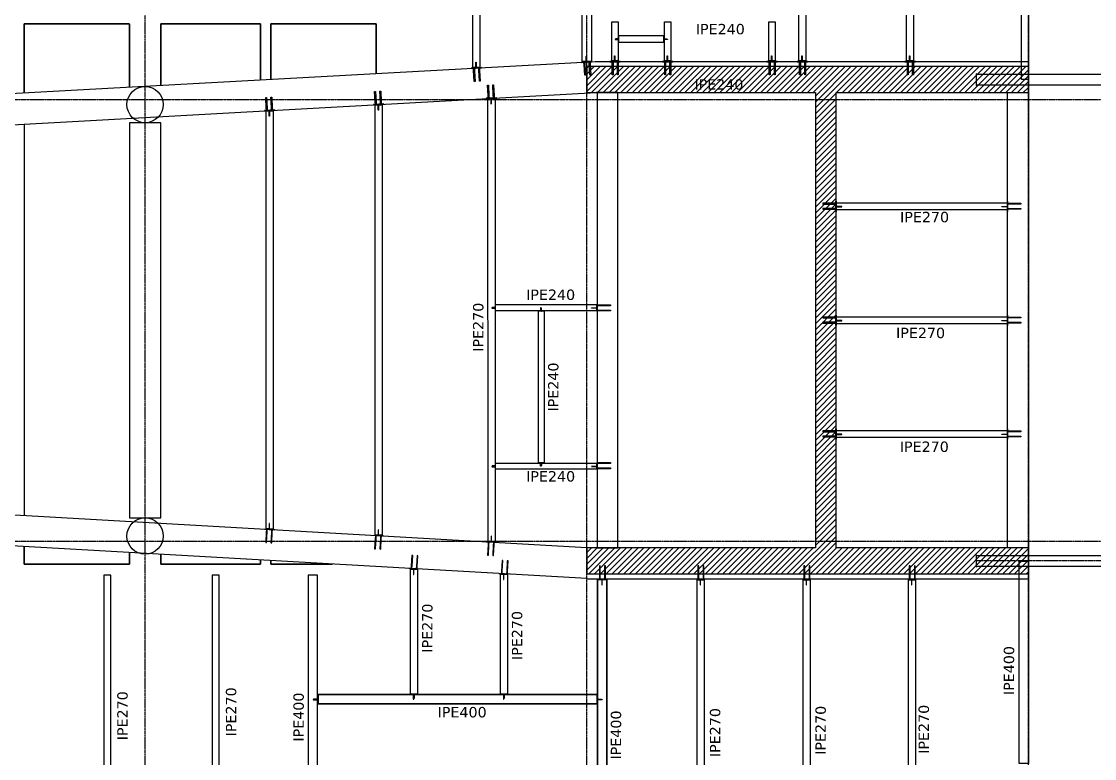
# Model space of a CAD drawing. Header units: millimetres. Extents: x -12345 to 95575, y -10708 to 31862.
# Drawn here: x 48620 to 69274, y 4320 to 18498 of the extents above; entities that cross this region are included whole.
import ezdxf
from ezdxf.enums import TextEntityAlignment as Align

# ---------------------------------------------------------------- set-up
doc = ezdxf.new("R2010")
doc.units = ezdxf.units.MM
doc.header["$LTSCALE"] = 0.95
doc.linetypes.add('DXK_LINE_DOT3', pattern=[5.9187, 2.979, -0.9799, 0.9799, -0.9799])
for name, color, linetype, lineweight in [('E_COLUMNAS-1', 1, 'Continuous', 25), ('E_MUROS-1', 2, 'Continuous', 35), ('E_TEXTO', 3, 'Continuous', 9), ('E_VIGAS-1', 5, 'Continuous', 25), ('HCB_VIGAS', 4, 'Continuous', 25), ('S-STRS', 31, 'Continuous', 9)]:
    doc.layers.add(name, color=color, linetype=linetype, lineweight=lineweight)
for name, color, linetype in [('HCB-ACH_PANT', 253, 'Continuous'), ('HCB-EJES', 1, 'Continuous'), ('HCB-PLATINAS', 5, 'Continuous'), ('HCB_PANTALLAS', 6, 'Continuous')]:
    doc.layers.add(name, color=color, linetype=linetype)
doc.styles.add('VERDANA', font='verdana.ttf')

msp = doc.modelspace()

# ---------------------------------------------------------------- hatches: boundary and pattern name
at = {"layer": 'HCB-ACH_PANT'}
h = msp.add_hatch(dxfattribs=at)
h.set_pattern_fill('ANSI31', color=256, scale=25)
h.set_pattern_definition([(45, (-13332.36, -5955.66), (-56.1266, 56.1266), [])])
h.paths.add_polyline_path([(59500.2, 8370.1), (59500.2, 7870.1), (68000.2, 7870.1), (68000.2, 8370.1), (64300.2, 8370.1), (64300.2, 17130.1), (68000.2, 17130.1), (68000.2, 17630.1), (59500.2, 17630.1), (59500.2, 17130.1), (63900.2, 17130.1), (63900.2, 8370.1)])

# ---------------------------------------------------------------- linework, layer by layer
at = {"layer": 'E_COLUMNAS-1'}
for centre in [(51000, 16900), (51000, 8600)]:
    msp.add_circle(centre, 350, dxfattribs=at)
at = {"layer": 'E_MUROS-1'}
for p, q in [((48675.2, 18450), (48675.2, 17125.6)), ((50700.2, 18450), (48675.2, 18450)), ((50700.2, 17237), (50700.2, 18447.8)), ((51300.2, 18450), (51300.2, 18400)), ((53220.2, 18450), (51300.2, 18450)), ((51300.2, 18400), (51300.2, 17270)), ((53220.2, 18400), (53220.2, 18450)), ((53220.2, 17375.7), (53220.2, 18400)), ((53420.2, 18450), (53420.2, 18400)), ((54327.7, 18450), (53420.2, 18450)), ((53420.2, 18400), (53420.2, 17386.7)), ((55450.1, 18450), (54327.7, 18450)), ((55450.1, 17498.4), (55450.1, 18450)), ((48675.2, 8395.3), (48675.2, 8108.1)), ((50700.2, 8108.1), (50700.2, 8280.2)), ((48675.2, 8108.1), (48675.2, 8058.1)), ((48675.2, 8058.1), (50700.2, 8058.1)), ((50700.2, 8058.1), (50700.2, 8108.1)), ((51300.2, 8246.1), (51300.2, 8108.1)), ((51300.2, 8108.1), (51300.2, 8058.1)), ((51300.2, 8058.1), (53220.2, 8058.1)), ((53220.2, 8108.1), (53220.2, 8136.9)), ((53220.2, 8058.1), (53220.2, 8108.1)), ((53420.2, 8125.6), (53420.2, 8108.1)), ((53420.2, 8108.1), (53420.2, 8058.1)), ((53420.2, 8058.1), (54327.7, 8058.1)), ((54327.7, 8058.1), (54607.4, 8058.1))]:
    msp.add_line(p, q, dxfattribs=at)
at = {"layer": 'E_VIGAS-1', "color": 30, "true_color": 0xf26722}
msp.add_lwpolyline([(51300.2, 8950), (51300.2, 16550), (50700.2, 16550), (50700.2, 8950), (51300.2, 8950)], dxfattribs=at)
at = {"layer": 'HCB-EJES', "linetype": 'DXK_LINE_DOT3'}
for p, q in [((51000, -3906.8), (51000, 29407)), ((59500, -3906.8), (59500, 29407)), ((68000, -3906.8), (68000, 29407)), ((-10844.5, 17000), (94075, 17000)), ((-10844.5, 8500), (94075, 8500))]:
    msp.add_line(p, q, dxfattribs=at)
msp.add_lwpolyline([(90118.8, 7201), (89199.8, 8120), (67000, 8120)], dxfattribs=at)
at = {"layer": 'HCB-PLATINAS', "color": 4}
for points in [[(57274.4, 17592.4), (57474.1, 17603.8), (57473.7, 17609.7), (57274, 17598.4)], [(59400.5, 17709.8), (59600.2, 17720.8), (59599.9, 17726.7), (59400.2, 17715.8)], [(59944.1, 17724.2), (60144.1, 17724.2), (60144.1, 17730.2), (59944.1, 17730.2)], [(60955.8, 17724.2), (61155.8, 17724.2), (61155.8, 17730.2), (60955.8, 17730.2)], [(62967.5, 17724.2), (63167.5, 17724.2), (63167.5, 17730.2), (62967.5, 17730.2)], [(63548.9, 17724.2), (63748.9, 17724.2), (63748.9, 17730.2), (63548.9, 17730.2)], [(65624.4, 17724.2), (65824.4, 17724.2), (65824.4, 17730.2), (65624.4, 17730.2)], [(57766.4, 17031), (57566.7, 17019.6), (57567, 17013.6), (57766.7, 17025)], [(53496.9, 16796.2), (53297.2, 16784.8), (53297.5, 16778.9), (53497.2, 16790.2)], [(55594.2, 16911.4), (55394.5, 16900.1), (55394.9, 16894.1), (55594.6, 16905.4)], [(64294.2, 14840.2), (64294.2, 15040.2), (64300.2, 15040.2), (64300.2, 14840.2)], [(67606.2, 14840.2), (67606.2, 15040.2), (67600.2, 15040.2), (67600.2, 14840.2)], [(59706, 12893.4), (59706, 13093.4), (59700, 13093.4), (59700, 12893.4)], [(64294.2, 12650.2), (64294.2, 12850.2), (64300.2, 12850.2), (64300.2, 12650.2)], [(67606.2, 12650.2), (67606.2, 12850.2), (67600.2, 12850.2), (67600.2, 12650.2)], [(64294.2, 10460.2), (64294.2, 10660.2), (64300.2, 10660.2), (64300.2, 10460.2)], [(67606.2, 10460.2), (67606.2, 10660.2), (67600.2, 10660.2), (67600.2, 10460.2)], [(59706, 9849.4), (59706, 10049.4), (59700, 10049.4), (59700, 9849.4)], [(59706, 9849.4), (59706, 10049.4), (59700, 10049.4), (59700, 9849.4)], [(59706, 9849.4), (59706, 10049.4), (59700, 10049.4), (59700, 9849.4)], [(53496.9, 8716.2), (53297.2, 8727.5), (53297.5, 8733.5), (53497.2, 8722.1)], [(55594.2, 8596.9), (55394.5, 8608.3), (55394.9, 8614.3), (55594.6, 8602.9)], [(57766.4, 8473.4), (57566.7, 8484.8), (57567, 8490.8), (57766.7, 8479.4)], [(56073.9, 7980.7), (56273.6, 7969.4), (56273.2, 7963.4), (56073.6, 7974.8)], [(57810.6, 7882), (58010.3, 7870.6), (58009.9, 7864.7), (57810.3, 7876)], [(59698.6, 7776.2), (59898.6, 7776.2), (59898.6, 7770.2), (59698.6, 7770.2)], [(61592.6, 7776.2), (61792.6, 7776.2), (61792.6, 7770.2), (61592.6, 7770.2)], [(63632.6, 7776.3), (63832.6, 7776.3), (63832.6, 7770.3), (63632.6, 7770.3)], [(65660, 7776.3), (65860, 7776.3), (65860, 7770.3), (65660, 7770.3)]]:
    msp.add_lwpolyline(points, close=True, dxfattribs=at)
at = {"layer": 'HCB-PLATINAS', "color": 5}
for points in [[(57324.9, 17593.8), (57328.4, 17595.5), (57332.1, 17594.2), (57334.2, 17593.4), (57336.8, 17587.9), (57339, 17550.5), (57350.6, 17346.3), (57334.6, 17345.4), (57323, 17549.6), (57320.9, 17587), (57322.9, 17592.8)], [(57424.7, 17599.4), (57428.2, 17601.1), (57431.9, 17599.9), (57434, 17599.1), (57436.7, 17593.6), (57438.8, 17556.2), (57450.4, 17352), (57434.4, 17351.1), (57422.8, 17555.3), (57420.7, 17592.7), (57422.7, 17598.5)], [(59451, 17711), (59454.5, 17712.7), (59458.2, 17711.4), (59460.3, 17710.7), (59462.9, 17705.2), (59465, 17667.7), (59476.2, 17463.6), (59460.3, 17462.7), (59449, 17666.9), (59447, 17704.3), (59449, 17710.1)], [(59550.8, 17716.5), (59554.4, 17718.2), (59558.1, 17716.9), (59560.1, 17716.2), (59562.8, 17710.7), (59564.8, 17673.2), (59576.1, 17469.1), (59560.1, 17468.2), (59548.9, 17672.4), (59546.8, 17709.8), (59548.8, 17715.6)], [(59994.6, 17722.7), (59998.2, 17724.2), (60001.8, 17722.7), (60003.9, 17721.9), (60006.2, 17716.2), (60006.2, 17678.7), (60006.2, 17474.2), (59990.2, 17474.2), (59990.2, 17678.7), (59990.2, 17716.2), (59992.6, 17721.9)], [(60094.6, 17722.7), (60098.2, 17724.2), (60101.8, 17722.7), (60103.9, 17721.9), (60106.2, 17716.2), (60106.2, 17678.7), (60106.2, 17474.2), (60090.2, 17474.2), (60090.2, 17678.7), (60090.2, 17716.2), (60092.6, 17721.9)], [(61006.2, 17722.7), (61009.8, 17724.2), (61013.5, 17722.7), (61015.5, 17721.9), (61017.8, 17716.2), (61017.8, 17678.7), (61017.8, 17474.2), (61001.8, 17474.2), (61001.8, 17678.7), (61001.8, 17716.2), (61004.2, 17721.9)], [(61106.2, 17722.7), (61109.8, 17724.2), (61113.5, 17722.7), (61115.5, 17721.9), (61117.8, 17716.2), (61117.8, 17678.7), (61117.8, 17474.2), (61101.8, 17474.2), (61101.8, 17678.7), (61101.8, 17716.2), (61104.2, 17721.9)], [(63018, 17722.7), (63021.6, 17724.2), (63025.2, 17722.7), (63027.3, 17721.9), (63029.6, 17716.2), (63029.6, 17678.7), (63029.6, 17474.2), (63013.6, 17474.2), (63013.6, 17678.7), (63013.6, 17716.2), (63015.9, 17721.9)], [(63118, 17722.7), (63121.6, 17724.2), (63125.2, 17722.7), (63127.3, 17721.9), (63129.6, 17716.2), (63129.6, 17678.7), (63129.6, 17474.2), (63113.6, 17474.2), (63113.6, 17678.7), (63113.6, 17716.2), (63115.9, 17721.9)], [(63599.4, 17722.7), (63603, 17724.2), (63606.6, 17722.7), (63608.6, 17721.9), (63611, 17716.2), (63611, 17678.7), (63611, 17474.2), (63595, 17474.2), (63595, 17678.7), (63595, 17716.2), (63597.3, 17721.9)], [(63699.4, 17722.7), (63703, 17724.2), (63706.6, 17722.7), (63708.6, 17721.9), (63711, 17716.2), (63711, 17678.7), (63711, 17474.2), (63695, 17474.2), (63695, 17678.7), (63695, 17716.2), (63697.3, 17721.9)], [(65674.9, 17722.7), (65678.5, 17724.2), (65682.2, 17722.7), (65684.2, 17721.9), (65686.5, 17716.2), (65686.5, 17678.7), (65686.5, 17474.2), (65670.5, 17474.2), (65670.5, 17678.7), (65670.5, 17716.2), (65672.9, 17721.9)], [(65774.9, 17722.7), (65778.5, 17724.2), (65782.2, 17722.7), (65784.2, 17721.9), (65786.5, 17716.2), (65786.5, 17678.7), (65786.5, 17474.2), (65770.5, 17474.2), (65770.5, 17678.7), (65770.5, 17716.2), (65772.9, 17721.9)], [(55443.9, 16904.4), (55440.4, 16902.7), (55436.7, 16904), (55434.6, 16904.7), (55431.9, 16910.2), (55429.8, 16947.7), (55418.2, 17151.8), (55434.2, 17152.7), (55445.8, 16948.6), (55447.9, 16911.1), (55445.9, 16905.3)], [(55543.7, 16910.1), (55540.2, 16908.4), (55536.5, 16909.7), (55534.4, 16910.4), (55531.8, 16915.9), (55529.6, 16953.3), (55518, 17157.5), (55534, 17158.4), (55545.6, 16954.2), (55547.7, 16916.8), (55545.7, 16911)], [(57616.1, 17023.9), (57612.5, 17022.2), (57608.8, 17023.5), (57606.7, 17024.2), (57604.1, 17029.7), (57602, 17067.2), (57590.3, 17271.3), (57606.3, 17272.2), (57617.9, 17068.1), (57620.1, 17030.6), (57618, 17024.9)], [(57715.9, 17029.6), (57712.4, 17027.9), (57708.7, 17029.2), (57706.6, 17029.9), (57703.9, 17035.4), (57701.8, 17072.9), (57690.2, 17277), (57706.1, 17277.9), (57717.8, 17073.8), (57719.9, 17036.3), (57717.9, 17030.5)], [(53346.6, 16789.2), (53343, 16787.4), (53339.3, 16788.7), (53337.2, 16789.5), (53334.6, 16795), (53332.5, 16832.4), (53320.8, 17036.6), (53336.8, 17037.5), (53348.4, 16833.3), (53350.6, 16795.9), (53348.5, 16790.1)], [(53446.4, 16794.8), (53442.9, 16793.1), (53439.2, 16794.4), (53437.1, 16795.1), (53434.4, 16800.7), (53432.3, 16838.1), (53420.7, 17042.3), (53436.7, 17043.2), (53448.3, 16839), (53450.4, 16801.6), (53448.4, 16795.8)], [(64292.7, 14990.7), (64294.2, 14994.3), (64292.7, 14997.9), (64291.9, 15000), (64286.2, 15002.3), (64248.7, 15002.3), (64044.2, 15002.3), (64044.2, 14986.3), (64248.7, 14986.3), (64286.2, 14986.3), (64291.9, 14988.6)], [(64292.7, 14990.7), (64294.2, 14994.3), (64292.7, 14997.9), (64291.9, 15000), (64286.2, 15002.3), (64248.7, 15002.3), (64044.2, 15002.3), (64044.2, 14986.3), (64248.7, 14986.3), (64286.2, 14986.3), (64291.9, 14988.6)], [(64292.7, 14990.7), (64294.2, 14994.3), (64292.7, 14997.9), (64291.9, 15000), (64286.2, 15002.3), (64248.7, 15002.3), (64044.2, 15002.3), (64044.2, 14986.3), (64248.7, 14986.3), (64286.2, 14986.3), (64291.9, 14988.6)], [(64292.7, 14890.7), (64294.2, 14894.3), (64292.7, 14897.9), (64291.9, 14900), (64286.2, 14902.3), (64248.7, 14902.3), (64044.2, 14902.3), (64044.2, 14886.3), (64248.7, 14886.3), (64286.2, 14886.3), (64291.9, 14888.6)], [(64292.7, 14890.7), (64294.2, 14894.3), (64292.7, 14897.9), (64291.9, 14900), (64286.2, 14902.3), (64248.7, 14902.3), (64044.2, 14902.3), (64044.2, 14886.3), (64248.7, 14886.3), (64286.2, 14886.3), (64291.9, 14888.6)], [(64292.7, 14890.7), (64294.2, 14894.3), (64292.7, 14897.9), (64291.9, 14900), (64286.2, 14902.3), (64248.7, 14902.3), (64044.2, 14902.3), (64044.2, 14886.3), (64248.7, 14886.3), (64286.2, 14886.3), (64291.9, 14888.6)], [(67607.7, 14990.7), (67606.2, 14994.3), (67607.7, 14997.9), (67608.5, 15000), (67614.2, 15002.3), (67651.7, 15002.3), (67856.2, 15002.3), (67856.2, 14986.3), (67651.7, 14986.3), (67614.2, 14986.3), (67608.5, 14988.6)], [(67607.7, 14990.7), (67606.2, 14994.3), (67607.7, 14997.9), (67608.5, 15000), (67614.2, 15002.3), (67651.7, 15002.3), (67856.2, 15002.3), (67856.2, 14986.3), (67651.7, 14986.3), (67614.2, 14986.3), (67608.5, 14988.6)], [(67607.7, 14990.7), (67606.2, 14994.3), (67607.7, 14997.9), (67608.5, 15000), (67614.2, 15002.3), (67651.7, 15002.3), (67856.2, 15002.3), (67856.2, 14986.3), (67651.7, 14986.3), (67614.2, 14986.3), (67608.5, 14988.6)], [(67607.7, 14890.7), (67606.2, 14894.3), (67607.7, 14897.9), (67608.5, 14900), (67614.2, 14902.3), (67651.7, 14902.3), (67856.2, 14902.3), (67856.2, 14886.3), (67651.7, 14886.3), (67614.2, 14886.3), (67608.5, 14888.6)], [(67607.7, 14890.7), (67606.2, 14894.3), (67607.7, 14897.9), (67608.5, 14900), (67614.2, 14902.3), (67651.7, 14902.3), (67856.2, 14902.3), (67856.2, 14886.3), (67651.7, 14886.3), (67614.2, 14886.3), (67608.5, 14888.6)], [(67607.7, 14890.7), (67606.2, 14894.3), (67607.7, 14897.9), (67608.5, 14900), (67614.2, 14902.3), (67651.7, 14902.3), (67856.2, 14902.3), (67856.2, 14886.3), (67651.7, 14886.3), (67614.2, 14886.3), (67608.5, 14888.6)], [(59707.5, 13035), (59706, 13038.6), (59707.5, 13042.2), (59708.3, 13044.2), (59714, 13046.6), (59751.5, 13046.6), (59956, 13046.6), (59956, 13030.6), (59751.5, 13030.6), (59714, 13030.6), (59708.3, 13032.9)], [(59707.5, 13035), (59706, 13038.6), (59707.5, 13042.2), (59708.3, 13044.2), (59714, 13046.6), (59751.5, 13046.6), (59956, 13046.6), (59956, 13030.6), (59751.5, 13030.6), (59714, 13030.6), (59708.3, 13032.9)], [(59707.5, 13035), (59706, 13038.6), (59707.5, 13042.2), (59708.3, 13044.2), (59714, 13046.6), (59751.5, 13046.6), (59956, 13046.6), (59956, 13030.6), (59751.5, 13030.6), (59714, 13030.6), (59708.3, 13032.9)], [(59707.5, 12935), (59706, 12938.6), (59707.5, 12942.2), (59708.3, 12944.2), (59714, 12946.6), (59751.5, 12946.6), (59956, 12946.6), (59956, 12930.6), (59751.5, 12930.6), (59714, 12930.6), (59708.3, 12932.9)], [(59707.5, 12935), (59706, 12938.6), (59707.5, 12942.2), (59708.3, 12944.2), (59714, 12946.6), (59751.5, 12946.6), (59956, 12946.6), (59956, 12930.6), (59751.5, 12930.6), (59714, 12930.6), (59708.3, 12932.9)], [(59707.5, 12935), (59706, 12938.6), (59707.5, 12942.2), (59708.3, 12944.2), (59714, 12946.6), (59751.5, 12946.6), (59956, 12946.6), (59956, 12930.6), (59751.5, 12930.6), (59714, 12930.6), (59708.3, 12932.9)], [(64292.7, 12800.7), (64294.2, 12804.3), (64292.7, 12807.9), (64291.9, 12810), (64286.2, 12812.3), (64248.7, 12812.3), (64044.2, 12812.3), (64044.2, 12796.3), (64248.7, 12796.3), (64286.2, 12796.3), (64291.9, 12798.6)], [(64292.7, 12800.7), (64294.2, 12804.3), (64292.7, 12807.9), (64291.9, 12810), (64286.2, 12812.3), (64248.7, 12812.3), (64044.2, 12812.3), (64044.2, 12796.3), (64248.7, 12796.3), (64286.2, 12796.3), (64291.9, 12798.6)], [(64292.7, 12800.7), (64294.2, 12804.3), (64292.7, 12807.9), (64291.9, 12810), (64286.2, 12812.3), (64248.7, 12812.3), (64044.2, 12812.3), (64044.2, 12796.3), (64248.7, 12796.3), (64286.2, 12796.3), (64291.9, 12798.6)], [(67607.7, 12800.7), (67606.2, 12804.3), (67607.7, 12807.9), (67608.5, 12810), (67614.2, 12812.3), (67651.7, 12812.3), (67856.2, 12812.3), (67856.2, 12796.3), (67651.7, 12796.3), (67614.2, 12796.3), (67608.5, 12798.6)], [(67607.7, 12800.7), (67606.2, 12804.3), (67607.7, 12807.9), (67608.5, 12810), (67614.2, 12812.3), (67651.7, 12812.3), (67856.2, 12812.3), (67856.2, 12796.3), (67651.7, 12796.3), (67614.2, 12796.3), (67608.5, 12798.6)], [(67607.7, 12800.7), (67606.2, 12804.3), (67607.7, 12807.9), (67608.5, 12810), (67614.2, 12812.3), (67651.7, 12812.3), (67856.2, 12812.3), (67856.2, 12796.3), (67651.7, 12796.3), (67614.2, 12796.3), (67608.5, 12798.6)], [(64292.7, 12700.7), (64294.2, 12704.3), (64292.7, 12707.9), (64291.9, 12710), (64286.2, 12712.3), (64248.7, 12712.3), (64044.2, 12712.3), (64044.2, 12696.3), (64248.7, 12696.3), (64286.2, 12696.3), (64291.9, 12698.6)], [(64292.7, 12700.7), (64294.2, 12704.3), (64292.7, 12707.9), (64291.9, 12710), (64286.2, 12712.3), (64248.7, 12712.3), (64044.2, 12712.3), (64044.2, 12696.3), (64248.7, 12696.3), (64286.2, 12696.3), (64291.9, 12698.6)], [(64292.7, 12700.7), (64294.2, 12704.3), (64292.7, 12707.9), (64291.9, 12710), (64286.2, 12712.3), (64248.7, 12712.3), (64044.2, 12712.3), (64044.2, 12696.3), (64248.7, 12696.3), (64286.2, 12696.3), (64291.9, 12698.6)], [(67607.7, 12700.7), (67606.2, 12704.3), (67607.7, 12707.9), (67608.5, 12710), (67614.2, 12712.3), (67651.7, 12712.3), (67856.2, 12712.3), (67856.2, 12696.3), (67651.7, 12696.3), (67614.2, 12696.3), (67608.5, 12698.6)], [(67607.7, 12700.7), (67606.2, 12704.3), (67607.7, 12707.9), (67608.5, 12710), (67614.2, 12712.3), (67651.7, 12712.3), (67856.2, 12712.3), (67856.2, 12696.3), (67651.7, 12696.3), (67614.2, 12696.3), (67608.5, 12698.6)], [(67607.7, 12700.7), (67606.2, 12704.3), (67607.7, 12707.9), (67608.5, 12710), (67614.2, 12712.3), (67651.7, 12712.3), (67856.2, 12712.3), (67856.2, 12696.3), (67651.7, 12696.3), (67614.2, 12696.3), (67608.5, 12698.6)], [(64292.7, 10610.7), (64294.2, 10614.3), (64292.7, 10617.9), (64291.9, 10620), (64286.2, 10622.3), (64248.7, 10622.3), (64044.2, 10622.3), (64044.2, 10606.3), (64248.7, 10606.3), (64286.2, 10606.3), (64291.9, 10608.6)], [(64292.7, 10610.7), (64294.2, 10614.3), (64292.7, 10617.9), (64291.9, 10620), (64286.2, 10622.3), (64248.7, 10622.3), (64044.2, 10622.3), (64044.2, 10606.3), (64248.7, 10606.3), (64286.2, 10606.3), (64291.9, 10608.6)], [(64292.7, 10610.7), (64294.2, 10614.3), (64292.7, 10617.9), (64291.9, 10620), (64286.2, 10622.3), (64248.7, 10622.3), (64044.2, 10622.3), (64044.2, 10606.3), (64248.7, 10606.3), (64286.2, 10606.3), (64291.9, 10608.6)], [(67607.7, 10610.7), (67606.2, 10614.3), (67607.7, 10617.9), (67608.5, 10620), (67614.2, 10622.3), (67651.7, 10622.3), (67856.2, 10622.3), (67856.2, 10606.3), (67651.7, 10606.3), (67614.2, 10606.3), (67608.5, 10608.6)], [(67607.7, 10610.7), (67606.2, 10614.3), (67607.7, 10617.9), (67608.5, 10620), (67614.2, 10622.3), (67651.7, 10622.3), (67856.2, 10622.3), (67856.2, 10606.3), (67651.7, 10606.3), (67614.2, 10606.3), (67608.5, 10608.6)], [(67607.7, 10610.7), (67606.2, 10614.3), (67607.7, 10617.9), (67608.5, 10620), (67614.2, 10622.3), (67651.7, 10622.3), (67856.2, 10622.3), (67856.2, 10606.3), (67651.7, 10606.3), (67614.2, 10606.3), (67608.5, 10608.6)], [(64292.7, 10510.7), (64294.2, 10514.3), (64292.7, 10517.9), (64291.9, 10520), (64286.2, 10522.3), (64248.7, 10522.3), (64044.2, 10522.3), (64044.2, 10506.3), (64248.7, 10506.3), (64286.2, 10506.3), (64291.9, 10508.6)], [(64292.7, 10510.7), (64294.2, 10514.3), (64292.7, 10517.9), (64291.9, 10520), (64286.2, 10522.3), (64248.7, 10522.3), (64044.2, 10522.3), (64044.2, 10506.3), (64248.7, 10506.3), (64286.2, 10506.3), (64291.9, 10508.6)], [(64292.7, 10510.7), (64294.2, 10514.3), (64292.7, 10517.9), (64291.9, 10520), (64286.2, 10522.3), (64248.7, 10522.3), (64044.2, 10522.3), (64044.2, 10506.3), (64248.7, 10506.3), (64286.2, 10506.3), (64291.9, 10508.6)], [(67607.7, 10510.7), (67606.2, 10514.3), (67607.7, 10517.9), (67608.5, 10520), (67614.2, 10522.3), (67651.7, 10522.3), (67856.2, 10522.3), (67856.2, 10506.3), (67651.7, 10506.3), (67614.2, 10506.3), (67608.5, 10508.6)], [(67607.7, 10510.7), (67606.2, 10514.3), (67607.7, 10517.9), (67608.5, 10520), (67614.2, 10522.3), (67651.7, 10522.3), (67856.2, 10522.3), (67856.2, 10506.3), (67651.7, 10506.3), (67614.2, 10506.3), (67608.5, 10508.6)], [(67607.7, 10510.7), (67606.2, 10514.3), (67607.7, 10517.9), (67608.5, 10520), (67614.2, 10522.3), (67651.7, 10522.3), (67856.2, 10522.3), (67856.2, 10506.3), (67651.7, 10506.3), (67614.2, 10506.3), (67608.5, 10508.6)], [(59707.5, 9999.9), (59706, 10003.5), (59707.5, 10007.1), (59708.3, 10009.1), (59714, 10011.5), (59751.5, 10011.5), (59956, 10011.5), (59956, 9995.5), (59751.5, 9995.5), (59714, 9995.5), (59708.3, 9997.8)], [(59707.5, 9999.9), (59706, 10003.5), (59707.5, 10007.1), (59708.3, 10009.1), (59714, 10011.5), (59751.5, 10011.5), (59956, 10011.5), (59956, 9995.5), (59751.5, 9995.5), (59714, 9995.5), (59708.3, 9997.8)], [(59707.5, 9999.9), (59706, 10003.5), (59707.5, 10007.1), (59708.3, 10009.1), (59714, 10011.5), (59751.5, 10011.5), (59956, 10011.5), (59956, 9995.5), (59751.5, 9995.5), (59714, 9995.5), (59708.3, 9997.8)], [(59707.5, 9899.9), (59706, 9903.5), (59707.5, 9907.1), (59708.3, 9909.1), (59714, 9911.5), (59751.5, 9911.5), (59956, 9911.5), (59956, 9895.5), (59751.5, 9895.5), (59714, 9895.5), (59708.3, 9897.8)], [(59707.5, 9899.9), (59706, 9903.5), (59707.5, 9907.1), (59708.3, 9909.1), (59714, 9911.5), (59751.5, 9911.5), (59956, 9911.5), (59956, 9895.5), (59751.5, 9895.5), (59714, 9895.5), (59708.3, 9897.8)], [(59707.5, 9899.9), (59706, 9903.5), (59707.5, 9907.1), (59708.3, 9909.1), (59714, 9911.5), (59751.5, 9911.5), (59956, 9911.5), (59956, 9895.5), (59751.5, 9895.5), (59714, 9895.5), (59708.3, 9897.8)], [(53346.6, 8723.2), (53343, 8724.9), (53339.3, 8723.6), (53337.2, 8722.9), (53334.6, 8717.4), (53332.5, 8679.9), (53320.8, 8475.8), (53336.8, 8474.9), (53348.4, 8679), (53350.6, 8716.5), (53348.5, 8722.3)], [(53446.4, 8717.5), (53442.9, 8719.2), (53439.2, 8717.9), (53437.1, 8717.2), (53434.4, 8711.7), (53432.3, 8674.3), (53420.7, 8470.1), (53436.7, 8469.2), (53448.3, 8673.4), (53450.4, 8710.8), (53448.4, 8716.6)], [(55443.9, 8604), (55440.4, 8605.7), (55436.7, 8604.4), (55434.6, 8603.7), (55431.9, 8598.1), (55429.8, 8560.7), (55418.2, 8356.5), (55434.2, 8355.6), (55445.8, 8559.8), (55447.9, 8597.2), (55445.9, 8603)], [(55543.7, 8598.3), (55540.2, 8600), (55536.5, 8598.7), (55534.4, 8598), (55531.8, 8592.5), (55529.6, 8555), (55518, 8350.9), (55534, 8350), (55545.6, 8554.1), (55547.7, 8591.6), (55545.7, 8597.3)], [(57616.1, 8480.5), (57612.5, 8482.2), (57608.8, 8480.9), (57606.7, 8480.2), (57604.1, 8474.7), (57602, 8437.2), (57590.3, 8233.1), (57606.3, 8232.1), (57617.9, 8436.3), (57620.1, 8473.8), (57618, 8479.5)], [(57715.9, 8474.8), (57712.4, 8476.5), (57708.7, 8475.2), (57706.6, 8474.5), (57703.9, 8469), (57701.8, 8431.5), (57690.2, 8227.4), (57706.1, 8226.5), (57717.8, 8430.6), (57719.9, 8468.1), (57717.9, 8473.9)], [(56124.4, 7979.4), (56127.9, 7977.7), (56131.6, 7979), (56133.7, 7979.7), (56136.4, 7985.2), (56138.5, 8022.6), (56150.1, 8226.8), (56134.1, 8227.7), (56122.5, 8023.6), (56120.4, 7986.1), (56122.4, 7980.3)], [(56224.2, 7973.7), (56227.8, 7972), (56231.5, 7973.3), (56233.5, 7974), (56236.2, 7979.5), (56238.3, 8017), (56249.9, 8221.1), (56234, 8222), (56222.4, 8017.9), (56220.2, 7980.4), (56222.2, 7974.7)], [(57861.1, 7880.6), (57864.6, 7878.9), (57868.3, 7880.2), (57870.4, 7881), (57873.1, 7886.5), (57875.2, 7923.9), (57886.8, 8128.1), (57870.8, 8129), (57859.2, 7924.8), (57857.1, 7887.4), (57859.1, 7881.6)], [(57960.9, 7875), (57964.4, 7873.3), (57968.1, 7874.5), (57970.2, 7875.3), (57972.9, 7880.8), (57975, 7918.2), (57986.6, 8122.4), (57970.7, 8123.3), (57959, 7919.1), (57956.9, 7881.7), (57958.9, 7875.9)], [(59749.1, 7777.7), (59752.7, 7776.2), (59756.3, 7777.7), (59758.4, 7778.5), (59760.7, 7784.2), (59760.7, 7821.7), (59760.7, 8026.2), (59744.7, 8026.2), (59744.7, 7821.7), (59744.7, 7784.2), (59747.1, 7778.5)], [(59849.1, 7777.7), (59852.7, 7776.2), (59856.3, 7777.7), (59858.4, 7778.5), (59860.7, 7784.2), (59860.7, 7821.7), (59860.7, 8026.2), (59844.7, 8026.2), (59844.7, 7821.7), (59844.7, 7784.2), (59847.1, 7778.5)], [(61643.1, 7777.7), (61646.7, 7776.2), (61650.3, 7777.7), (61652.4, 7778.5), (61654.7, 7784.2), (61654.7, 7821.7), (61654.7, 8026.2), (61638.7, 8026.2), (61638.7, 7821.7), (61638.7, 7784.2), (61641.1, 7778.5)], [(61743.1, 7777.7), (61746.7, 7776.2), (61750.3, 7777.7), (61752.4, 7778.5), (61754.7, 7784.2), (61754.7, 7821.7), (61754.7, 8026.2), (61738.7, 8026.2), (61738.7, 7821.7), (61738.7, 7784.2), (61741.1, 7778.5)], [(63683.1, 7777.8), (63686.7, 7776.3), (63690.3, 7777.8), (63692.4, 7778.6), (63694.7, 7784.3), (63694.7, 7821.8), (63694.7, 8026.3), (63678.7, 8026.3), (63678.7, 7821.8), (63678.7, 7784.3), (63681.1, 7778.6)], [(63783.1, 7777.8), (63786.7, 7776.3), (63790.3, 7777.8), (63792.4, 7778.6), (63794.7, 7784.3), (63794.7, 7821.8), (63794.7, 8026.3), (63778.7, 8026.3), (63778.7, 7821.8), (63778.7, 7784.3), (63781.1, 7778.6)], [(65710.5, 7777.8), (65714.1, 7776.3), (65717.7, 7777.8), (65719.7, 7778.7), (65722.1, 7784.3), (65722.1, 7821.8), (65722.1, 8026.3), (65706.1, 8026.3), (65706.1, 7821.8), (65706.1, 7784.3), (65708.4, 7778.7)], [(65810.5, 7777.8), (65814.1, 7776.3), (65817.7, 7777.8), (65819.7, 7778.7), (65822.1, 7784.3), (65822.1, 7821.8), (65822.1, 8026.3), (65806.1, 8026.3), (65806.1, 7821.8), (65806.1, 7784.3), (65808.4, 7778.7)]]:
    msp.add_lwpolyline(points, close=True, dxfattribs=at)
at = {"layer": 'HCB_PANTALLAS'}
msp.add_lwpolyline([(68000.2, 17630.2), (59500.2, 17630.2), (59500.2, 17130.2), (63900.2, 17130.2), (63900.2, 8370.2), (59500.2, 8370.2), (59500.2, 7870.2), (68000.2, 7870.2), (68000.2, 8370.2), (64300.2, 8370.2), (64300.2, 17130.2), (68000.2, 17130.2)], close=True, dxfattribs=at)
at = {"layer": 'HCB_VIGAS'}
for p, q in [((68000.1, 17730.2), (68000.2, 17730.2)), ((68000.2, 17730.2), (68000.2, 17630.2)), ((59700, 17131.4), (59680.1, 17130.3)), ((59700, 17130.2), (59700, 17131.4)), ((68000.2, 17130), (68000.2, 8370.2)), ((64300, 14700.2), (64300.2, 14700.2)), ((60100, 8382.9), (60096.9, 8382.9)), ((68000.2, 7870.2), (68000.2, 7770.2)), ((61625.1, 1701.5), (61625.1, 7757.5)), ((54337.7, 5370.2), (54526.1, 5370.2)), ((56105.2, 5570.2), (56105.2, 5562.9)), ((56240.2, 5562.9), (56240.2, 5570.2)), ((59500.3, 5370.2), (59688.6, 5370.2))]:
    msp.add_line(p, q, dxfattribs=at)
at = {"layer": 'HCB_VIGAS', "color": 30, "true_color": 0xf26722}
msp.add_line((48675.2, 16524.7), (48675.2, 8996.3), dxfattribs=at)
at = {"layer": 'HCB_VIGAS'}
for points in [[(57440.8, 17617.6), (57305.8, 17610.2), (57305.8, 23808.9), (57440.8, 23808.9), (57440.8, 17617.6)], [(60104.1, 17740.2), (59984.1, 17740.2), (59984.1, 18493), (60104.1, 18493), (60104.1, 17740.2)], [(61115.8, 17740.2), (60995.8, 17740.2), (60995.8, 18493), (61115.8, 18493), (61115.8, 17740.2)], [(63127.5, 17740.2), (63007.5, 17740.2), (63007.5, 18493), (63127.5, 18493), (63127.5, 17740.2)], [(57735, 8491.2), (57600, 8498.9), (57599.5, 17003.4), (57734.5, 17011.1), (57599.5, 17003.4)], [(57734.5, 17011.1), (57735, 8491.2)], [(53465, 8734), (53330, 8741.7), (53329.8, 16770.2), (53464.8, 16777.9), (53329.8, 16770.2)], [(53464.8, 16777.6), (53465, 8734)], [(55562.5, 8614.7), (55427.5, 8622.4), (55427.2, 16885.4), (55562.2, 16893.1), (55427.2, 16885.4)], [(55562.2, 16892.8), (55562.5, 8614.8)], [(56240.2, 7957.7), (56240.2, 5560.2), (56105.2, 5560.2), (56105.2, 7965.3), (56240.2, 7957.6)], [(57976.8, 7857.3), (57976.8, 5560.2), (57841.8, 5560.2), (57841.8, 7865), (57976.8, 7857.2)], [(59888.6, 7760), (59888.6, 1753.8), (59708.6, 1753.8), (59708.6, 7760)], [(61760.1, 1691.4), (61625.1, 1691.4), (61625.1, 7760), (61760.1, 7760), (61760.1, 1701.5)], [(63800.1, 7760.1), (63800.1, 1691.4), (63665.1, 1691.4), (63665.1, 7760.1), (63800.1, 7760.1)], [(65827.5, 7760.1), (65827.5, 1691.4), (65692.5, 1691.4), (65692.5, 7760.1), (65827.5, 7760.1)], [(54317.7, 5474.4), (54317.7, 5464.4)], [(56169.1, 5464.4), (56169.1, 5550.2), (56159.1, 5550.2), (56159.1, 5464.5), (56169.1, 5464.5)], [(57892.7, 5550.1), (57882.7, 5550.1)], [(57905.7, 5464.4), (57905.7, 5550.2), (57895.7, 5550.2), (57895.7, 5464.5), (57905.7, 5464.5)], [(59708.6, 5464.5), (59708.6, 5474.5)]]:
    msp.add_lwpolyline(points, dxfattribs=at)
for points in [[(59410, 17726.3), (59410, 23746.6), (59590, 23746.6), (59590, 17736.2)], [(63581.4, 17740.2), (63581.4, 21340.1), (63716.4, 21340.1), (63716.4, 17740.2)], [(65656.9, 17740.2), (65656.9, 21340.1), (65791.9, 21340.1), (65791.9, 17740.2)], [(68000, 17382.5), (67865, 17382.5), (67865, 21283.6), (68000, 21283.6)], [(60985.8, 18102.9), (60985.8, 18222.9), (60114.2, 18223), (60114.2, 18103)], [(60104.1, 18149.5), (60104.1, 18159.5), (60047.2, 18159.5), (60047.2, 18149.5)], [(60114.2, 18159.4), (60114.2, 18166.5), (60057, 18166.6), (60057, 18159.5)], [(60985.8, 18159.4), (60985.8, 18166.5), (61043, 18166.6), (61043, 18159.5)], [(60995.9, 18149.5), (60995.9, 18159.5), (61052.8, 18159.5), (61052.8, 18149.5)], [(59495.7, 17721.2), (59489.7, 17720.9), (59489.7, 17831.4), (59495.7, 17831.4)], [(60034.8, 17730.2), (60034.8, 17840.2), (60040.8, 17840.2), (60040.8, 17730.2)], [(61046.5, 17730.2), (61046.5, 17840.2), (61052.5, 17840.2), (61052.5, 17730.2)], [(63058.2, 17730.2), (63058.2, 17840.2), (63064.2, 17840.2), (63064.2, 17730.2)], [(63638.6, 17730.2), (63638.6, 17840.2), (63644.6, 17840.2), (63644.6, 17730.2)], [(65714.1, 17730.2), (65714.1, 17840.2), (65720.1, 17840.2), (65720.1, 17730.2)], [(57370.3, 17603.9), (57364.3, 17603.5), (57364.3, 17714.1), (57370.3, 17714.1)], [(66994.2, 17490.2), (66994.2, 17266.2), (67000.2, 17266.2), (67000.2, 17490.2)], [(67000.2, 17483.2), (76286.6, 17485.2), (76286.6, 17275.2), (67000.2, 17273.2)], [(57657.7, 17018.8), (57663.7, 17019.1), (57663.7, 16908.6), (57657.7, 16908.6)], [(53388.2, 16784), (53394.2, 16784.3), (53394.2, 16673.8), (53388.2, 16673.8)], [(55485.5, 16899.3), (55491.5, 16899.6), (55491.5, 16789.1), (55485.5, 16789.1)], [(64300.2, 14936.9), (64300.2, 14930.9), (64310, 14930.9), (64410, 14930.9), (64410, 14936.9), (64310, 14936.9)], [(67590.2, 14872.7), (64310.2, 14872.7), (64310.2, 15007.7), (67590.2, 15007.7)], [(67600.2, 14936.9), (67600.2, 14930.9), (67590.5, 14930.9), (67490.5, 14930.9), (67490.5, 14936.9), (67590.5, 14936.9)], [(59690, 12933.4), (57745, 12933.4), (57745, 13053.4), (59690, 13053.4)], [(57734.9, 12979.9), (57734.9, 12989.9), (57670.8, 12989.9), (57670.8, 12979.9)], [(57745, 12989.9), (57745, 12997), (57680.8, 12997), (57680.8, 12989.9)], [(58685.3, 12923.4), (58565.3, 12923.4), (58565.2, 10013.6), (58685.2, 10013.6)], [(58611.7, 12933.4), (58621.7, 12933.4), (58621.7, 12990.3), (58611.7, 12990.3)], [(58621.7, 12923.4), (58628.8, 12923.4), (58628.8, 12980.3), (58621.7, 12980.3)], [(59700, 12990.3), (59700, 12984.3), (59690, 12984.3), (59590, 12984.3), (59590, 12990.3), (59690, 12990.3)], [(67590.2, 12682.7), (64310.2, 12682.7), (64310.2, 12817.7), (67590.2, 12817.7)], [(64300.2, 12746.9), (64300.2, 12740.9), (64310, 12740.9), (64410, 12740.9), (64410, 12746.9), (64310, 12746.9)], [(67600.2, 12746.9), (67600.2, 12740.9), (67590.5, 12740.9), (67490.5, 12740.9), (67490.5, 12746.9), (67590.5, 12746.9)], [(64300.2, 10556.9), (64300.2, 10550.9), (64310, 10550.9), (64410, 10550.9), (64410, 10556.9), (64310, 10556.9)], [(67590.2, 10492.7), (64310.2, 10492.7), (64310.2, 10627.7), (67590.2, 10627.7)], [(67600.2, 10556.9), (67600.2, 10550.9), (67590.5, 10550.9), (67490.5, 10550.9), (67490.5, 10556.9), (67590.5, 10556.9)], [(57735, 9930), (57735, 9940), (57670.8, 9940), (57670.8, 9930)], [(57745, 9940), (57745, 9947.1), (57680.8, 9947.1), (57680.8, 9940)], [(59690, 9883.4), (57745, 9883.6), (57745, 10003.6), (59690, 10003.4)], [(58611.6, 10003.5), (58621.6, 10003.5), (58621.6, 9946.6), (58611.6, 9946.6)], [(58621.6, 10013.6), (58628.7, 10013.6), (58628.7, 9956.7), (58621.6, 9956.7)], [(59700, 9940.4), (59700, 9934.4), (59690, 9934.4), (59590, 9934.4), (59590, 9940.4), (59690, 9940.4)], [(59700, 9940.4), (59700, 9934.4), (59690, 9934.4), (59590, 9934.4), (59590, 9940.4), (59690, 9940.4)], [(53388.2, 8728.3), (53394.2, 8728), (53394.2, 8838.5), (53388.2, 8838.5)], [(55485.5, 8609.1), (55491.5, 8608.8), (55491.5, 8719.3), (55485.5, 8719.3)], [(57658.2, 8485.6), (57664.2, 8485.3), (57664.2, 8595.8), (57658.2, 8595.8)], [(66994, 8232.2), (66994, 8008.2), (67000, 8008.2), (67000, 8232.2)], [(67000, 8225.2), (76286.6, 8225), (76286.6, 8015), (67000, 8015.2)], [(68000.2, 8114.7), (68000.2, 4222.3), (67820.2, 4222.3), (67820.2, 8114.7)], [(56169.1, 7969.3), (56163.1, 7969.6), (56163.1, 7859.1), (56169.1, 7859.1)], [(57905.8, 7870.6), (57899.8, 7870.9), (57899.8, 7760.4), (57905.8, 7760.4)], [(50205.1, 1691.4), (50340.1, 1691.4), (50340.1, 7845.3), (50205.1, 7845.3)], [(52290.1, 1691.4), (52425.1, 1691.4), (52425.1, 7845.3), (52290.1, 7845.3)], [(54137.7, 1753.8), (54317.7, 1753.8), (54317.7, 7845.3), (54137.7, 7845.3)], [(59708.6, 1753.8), (59888.6, 1753.8), (59888.6, 7760.2), (59708.6, 7760.2)], [(59788.3, 7770.2), (59788.3, 7660.2), (59794.3, 7660.2), (59794.3, 7770.2)], [(61683.3, 7770.2), (61683.3, 7660.2), (61689.3, 7660.2), (61689.3, 7770.2)], [(63723.3, 7770.3), (63723.3, 7660.3), (63729.3, 7660.3), (63729.3, 7770.3)], [(65750.7, 7770.3), (65750.7, 7660.3), (65756.7, 7660.3), (65756.7, 7770.3)], [(54317.5, 5446.6), (54317.5, 5456.6), (54232, 5456.6), (54232, 5446.6)], [(54327.7, 5456.6), (54327.7, 5463.7), (54242.7, 5463.7), (54242.7, 5456.6)], [(54327.7, 5550.2), (54327.7, 5370.2), (59698.6, 5370.2), (59698.6, 5550.2)], [(54327.7, 5550.2), (59698.6, 5550.2), (59698.6, 5370.2), (54327.7, 5370.2)], [(56169.1, 5560.2), (56176.2, 5560.2), (56176.2, 5474.5), (56169.1, 5474.5)], [(57905.7, 5560.2), (57912.8, 5560.2), (57912.8, 5474.5), (57905.7, 5474.5)], [(59698.6, 5456.6), (59698.6, 5463.7), (59783.6, 5463.7), (59783.6, 5456.6)], [(59708.8, 5446.6), (59708.8, 5456.6), (59794.3, 5456.6), (59794.3, 5446.6)]]:
    msp.add_lwpolyline(points, close=True, dxfattribs=at)
at = {"layer": 'HCB_VIGAS', "color": 30, "true_color": 0xf26722}
for points in [[(68000.2, 7770.2), (59500, 7770.2), (59500, 7779.9), (46391.2, 8525.2), (38839.8, 8525.2), (38839.8, 8527.9), (25097.6, 7749.2), (25096.4, 7770.1), (18191, 7770.1), (17000.2, 7770.1), (17000.2, 17130.1), (17000.2, 17630.1), (17000.2, 17730.1), (25118.5, 17730.1), (25119.7, 17752.3), (38772.1, 16975.2), (45942, 16975.2), (59662.7, 17730.2), (68000.2, 17730.2)], [(60100, 8370.2), (60100, 17130.2), (59700, 17130.2), (59700, 8370.2)]]:
    msp.add_lwpolyline(points, close=True, dxfattribs=at)
for points in [[(46350.2, 16375.2), (46350.2, 16396.7), (59678.3, 17130.2)], [(68000, 17130.2), (68000.2, 8370.2), (67600.2, 8370.2), (67600.2, 17130.2), (68000.2, 17130.2)], [(46350.2, 9128.5), (59500, 8380.9), (59500.2, 8370.2)]]:
    msp.add_lwpolyline(points, dxfattribs=at)
at = {"layer": 'S-STRS'}
msp.add_line((60100.2, 9872.6), (60100.2, 9870.2), dxfattribs=at)

# ---------------------------------------------------------------- texts
at = {"layer": 'E_TEXTO', "style": 'VERDANA'}
for s, p in [('IPE240', (62070.7, 18251.1)), ('IPE240', (62044.5, 17187.5)), ('IPE270', (66002.5, 14635.9)), ('IPE240', (58805.3, 13141.3)), ('IPE270', (65925.5, 12406.6)), ('IPE270', (65997, 10218.1)), ('IPE240', (58805.3, 9648)), ('IPE400', (57101.5, 5111.3))]:
    msp.add_text(s, height=200, dxfattribs=at).set_placement(p, align=Align.CENTER)
for s, p in [('IPE270', (57511.3, 12616)), ('IPE240', (58955.9, 11466)), ('IPE270', (56531.3, 6828.2)), ('IPE270', (58258.7, 6686.5)), ('IPE400', (67726.4, 6011.5)), ('IPE270', (50663.9, 5142.3)), ('IPE270', (52754.2, 5216.9)), ('IPE400', (54053.6, 5116.9)), ('IPE400', (60162.3, 4772.3)), ('IPE270', (62070.3, 4818.6)), ('IPE270', (64101.2, 4862.6)), ('IPE270', (66087, 4881.9))]:
    msp.add_text(s, height=200, rotation=90, dxfattribs=at).set_placement(p, align=Align.CENTER)

doc.saveas('drawing.dxf')
